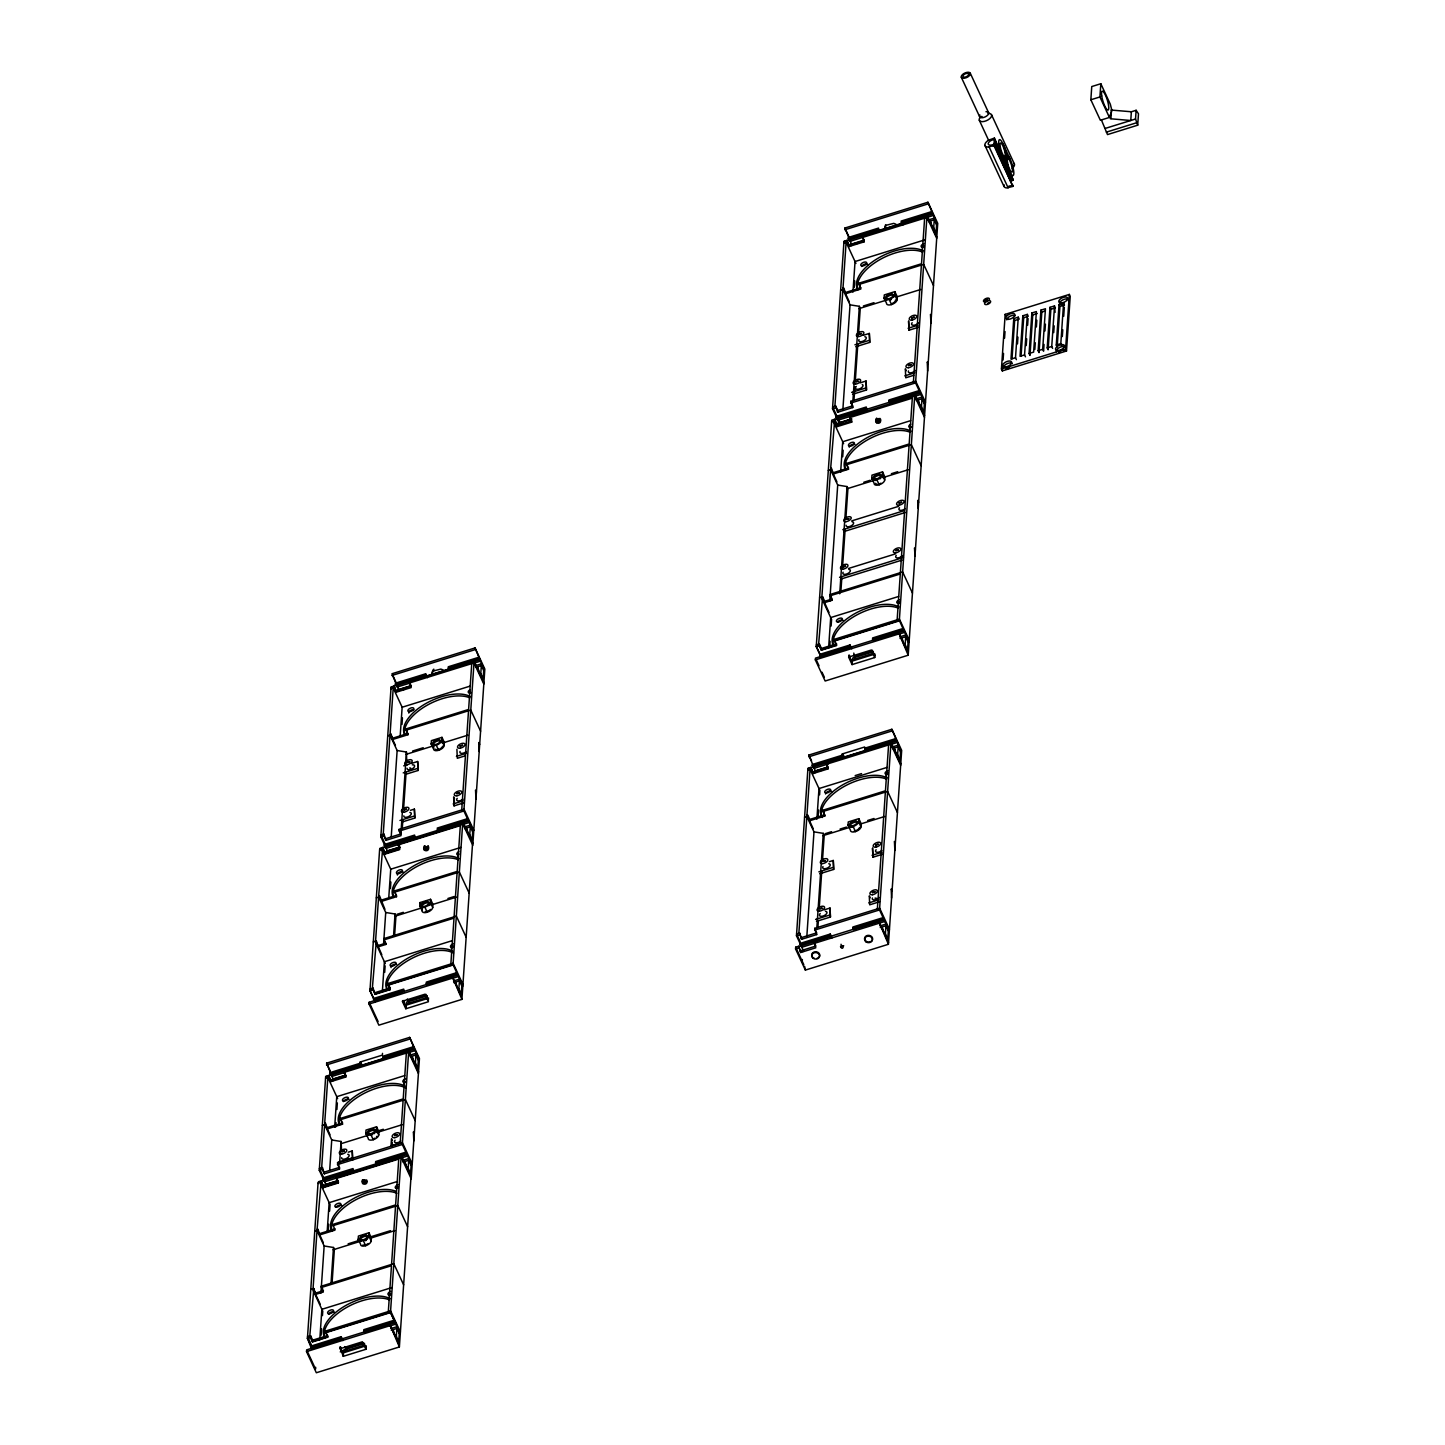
<?xml version="1.0" encoding="UTF-8"?>
<svg xmlns="http://www.w3.org/2000/svg" width="1445" height="1445" viewBox="0 0 1445 1445"><rect width="100%" height="100%" fill="white"/><g stroke="black" fill="none" stroke-linecap="round" stroke-linejoin="round"><path stroke-width="1.5" d="M425.029 845.957L426.763 847.601L428.244 846.156M410.922 1178.181L399.38 1346.957L316.329 1372.75L306.521 1351.617L306.647 1349.865L389.68 1324.053L398.603 1343.272L399.38 1331.82M311 1346.09L341.183 1336.697L342.971 1340.545L341.688 1339.298L311.506 1348.691L307.424 1338.395L318.063 1182.841L321.079 1181.902L323.463 1187.031L336.685 1182.931M318.37 1183.491L318.478 1181.721L321.512 1180.782L323.463 1187.031M326.407 1185.641L319.273 1170.269L325.685 1076.399L328.701 1075.459L330.67 1081.709L345.77 1077.031L343.802 1070.781L408.736 1050.605L418.544 1071.738M333.614 1080.318L326.588 1063.177L409.639 1037.384L419.447 1058.517L411.211 1178.813L401.114 1157.048L336.179 1177.223L338.184 1183.022L323.084 1187.718L321.079 1181.902M310.765 1289.482L313.8 1288.543L309.808 1335.939L312.535 1341.935L327.618 1337.257L327.744 1335.487L312.644 1340.183L312.535 1341.935M313.041 1288.777L317.015 1230.616L324.15 1245.987L320.935 1292.968M323.355 1242.736L317.105 1229.298L320.989 1183.238M330.056 1134.813L324.691 1123.289L327.834 1077.464L337.642 1098.597M311.108 1344.32L307.55 1336.643L310.567 1335.704L310.44 1337.456L307.424 1338.395M317.105 1229.298L317.774 1230.381L314.757 1231.321M321.386 1182.552L321.512 1180.782M324.746 1180.023L319.381 1168.499L322.416 1167.56L322.289 1169.33L319.273 1170.269M324.691 1123.289L325.36 1124.373L322.343 1125.312M330.67 1081.709L328.701 1075.459M322.741 1179.264L322.831 1177.946L353.032 1168.572L353.537 1171.172L323.337 1180.547L322.741 1179.264L352.941 1169.89M343.91 1072.714L331.826 1076.471L329.948 1073.96L330.038 1072.623L360.238 1063.249L360.744 1065.85M403.625 1284.822L393.817 1263.689L321.35 1286.195L323.337 1292.011L315.787 1294.359L313.8 1288.543M317.864 1229.063L319.851 1234.861L334.951 1230.165L332.964 1224.367L395.623 1204.895L398.748 1159.071L336.089 1178.542M323.084 1187.718L323.174 1186.381L338.274 1181.703L338.184 1183.022M324.493 1172.039L339.593 1167.361L339.467 1169.113L324.366 1173.81L322.416 1167.56M325.45 1123.054L327.437 1128.87L342.537 1124.174L340.55 1118.376L403.209 1098.904L406.352 1053.08M325.685 1186.11L325.811 1184.358L337.895 1180.601M332.892 1080.806L333.018 1079.036L345.084 1075.279M315.678 1367.295L315.552 1369.065L307.532 1351.779M329.677 1170.215L331.736 1139.979L324.601 1124.607L321.657 1167.795L324.366 1173.81M319.778 1339.858L321.856 1309.314L391.884 1287.567M327.22 1231.05L329.153 1202.674L397.068 1181.576M334.662 1127.226L336.757 1096.683L404.654 1075.586M338.22 1079.361L338.311 1078.042M321.115 1335.234L321.567 1328.696M322.452 1315.6L322.759 1311.229L312.951 1290.096M328.25 1230.779L328.701 1224.24M329.604 1211.145L330.056 1204.588L320.248 1183.473M335.71 1126.974L335.999 1122.602M336.902 1109.507L337.335 1102.968M327.618 1337.257L325.667 1331.008L390.584 1310.832L400.391 1331.965M336.486 1177.856L336.595 1176.104L401.529 1155.928L411.337 1177.061M339.467 1169.113L337.516 1162.882L402.433 1142.706L412.24 1163.839M342.537 1124.174L340.55 1118.376M345.77 1077.031L343.802 1070.781M331.031 1283.268L333.488 1247.487L324.15 1245.987M339.593 1163.08L341.074 1141.478L331.736 1139.979M332.079 1282.961L334.373 1249.401L333.488 1247.487M341.526 1149.877L341.074 1141.478M352.255 1150.943L352.652 1159.92L352.255 1150.943L348.263 1152.189M343.26 1356.331L343.495 1352.809L366.145 1345.765L365.91 1349.287L343.26 1356.331L339.9 1347.065L343.386 1354.561M340.406 1348.167L340.496 1346.83L342.194 1351.996M341.688 1339.298L341.183 1336.697M472.479 844.711L461.912 999.38L378.861 1025.173L369.053 1004.04L369.179 1002.27L452.213 976.477L461.136 995.695L461.912 984.226M404.221 991.722L403.715 989.121L373.533 998.495L375.303 1002.342L369.956 990.818L379.638 849.371L382.654 848.432L385.038 853.543L398.242 849.443M387.964 852.153L380.83 836.781L391.089 686.971L394.106 686.032L396.147 690.945L411.247 686.267L409.206 681.336L474.123 661.16L483.912 682.744M399.001 690.873L391.992 673.749L475.026 647.938L484.834 669.071L472.786 845.343L462.671 823.578L397.754 843.736L399.741 849.552L384.641 854.23L382.654 848.432M340.243 1351.906L346.421 1349.991L346.547 1348.221M372.34 988.362L376.332 940.966L373.298 941.905M375.574 941.201L378.59 897.128L385.725 912.499L383.611 943.35M382.564 849.75L378.68 895.81L381.426 901.391L396.526 896.695L394.521 890.897L457.18 871.425L460.323 825.601L397.664 845.054M370.083 989.048L373.099 988.127L372.973 989.879L369.956 990.818M384.912 909.266L379.421 895.575M383.07 847.312L382.943 849.064L379.927 850.003L380.053 848.251L383.07 847.312L385.038 853.543M385.418 844.639L380.956 835.029L383.973 834.09L383.846 835.842L380.83 836.781M471.738 663.634L468.613 709.459L405.955 728.93L407.942 734.728L392.841 739.425L390.096 733.843L393.221 688.019L402.143 707.237L400.211 735.595M409.206 681.336L411.157 687.585L396.056 692.263L394.106 686.032M384.316 845.795L384.406 844.476L414.607 835.084L415.112 837.703L384.912 847.077L384.316 845.795L414.516 836.42M409.296 683.286L397.212 687.025L395.352 684.515L395.442 683.196L425.625 673.803L427.413 677.651M358.215 1239.16L358.414 1236.071L368.981 1232.784L371.365 1237.913L371.148 1241.002A5.69 2.8 -24.9 0 1 365.657 1245.716A5.69 2.8 -24.9 0 1 360.582 1244.271L358.215 1239.16A5.69 2.8 -24.9 0 0 363.291 1240.605L365.657 1245.716M375.176 992.607L390.276 987.91L390.15 989.68L375.05 994.359L373.099 988.127M376.332 940.966L378.319 946.764L385.869 944.434L383.864 938.618L456.349 916.112L466.157 937.245M384.641 854.23L384.731 852.911L399.832 848.215L397.754 843.736M365.802 1133.151L366.018 1130.062L376.585 1126.793L378.951 1131.905L378.753 1134.993A5.69 2.8 -24.9 0 1 373.243 1139.726A5.69 2.8 -24.9 0 1 368.186 1138.281L365.802 1133.151A5.69 2.8 -24.9 0 0 370.877 1134.596L373.243 1139.726M473.815 830.351L464.008 809.236L399.073 829.394L401.042 835.643L385.941 840.34L383.973 834.09M392.841 739.425L390.854 733.608M396.056 692.263L396.183 690.511L411.283 685.815M387.26 852.64L387.368 850.87L399.452 847.131M391.252 836.474L397.14 750.533L390.005 735.18L383.214 834.325L385.941 840.34M382.455 990.114L384.388 961.738L452.303 940.641M388.777 897.562L390.728 869.204L381.805 849.985M403.607 689.933L403.697 688.597M384.695 972.377L385.129 965.838M390.421 888.567L390.873 882.028M401.999 724.433L402.433 717.876M371.148 1241.002L368.782 1235.872L368.981 1232.784M378.753 1134.993L376.368 1129.864L376.585 1126.793M382.51 1053.369L382.383 1055.121L359.733 1062.165L361.467 1065.904M394.539 1322.897L364.339 1332.272L363.743 1330.989L363.833 1329.671L394.033 1320.278L395.822 1324.126L389.789 1326.004M406.388 1154.754L376.188 1164.128L375.592 1162.864L375.682 1161.527L405.882 1152.153L407.671 1156L401.62 1157.878M383.395 1058.824L382.889 1056.223L413.089 1046.83L414.859 1050.678L408.827 1052.556M390.15 989.68L388.199 983.431L453.116 963.255L462.924 984.388M396.526 896.695L394.521 890.897M398.17 842.616L398.043 844.386L462.978 824.21L463.104 822.44L398.17 842.616L399.561 845.614M407.942 734.728L405.955 728.93M393.546 936.035L395.045 913.999L385.725 912.499M400.897 833.566L406.46 752.032L397.14 750.533M394.593 935.746L395.948 915.931L395.045 913.999M402.234 828.87L402.848 820.056M403.588 809.037L406.153 771.594M406.749 762.779L406.46 752.032M402.848 821.771L414.805 818.069L414.39 809.092L410.416 810.338M406.117 774.195L418.057 770.474L417.641 761.497L411.68 763.357M392.028 1145.957L392.281 1142.435M414.805 818.069L414.39 809.092M418.057 770.474L417.641 761.497M426.13 676.404L425.625 673.803M405.792 1008.755L402.306 1001.259L424.956 994.214L428.442 1001.71L405.792 1008.755L406.027 1005.214L428.677 998.188M409.079 1000.644L408.953 1002.415L407.364 999.001M388.326 1311.536L391.469 1265.712L321.26 1287.531M391.559 1264.393L395.533 1206.232M400.175 1143.41L403.119 1100.223M432.055 675.194A7.026 5.888 3.9 0 1 433.663 670.877L433.771 669.107M399.38 1346.957L389.68 1324.053M400.283 1333.735L390.475 1312.602L401.114 1157.048M401.529 1155.928L401.403 1157.698L338.582 1177.205M410.452 1175.128L411.229 1163.677L402.306 1144.476L408.736 1050.605M417.659 1069.824L418.436 1058.354L409.639 1037.384M419.772 905.672L419.989 902.583L430.556 899.314L432.94 904.426L432.723 907.514A5.69 2.8 -24.9 0 1 427.232 912.247A5.69 2.8 -24.9 0 1 422.157 910.802L419.772 905.672A5.69 2.8 -24.9 0 0 424.848 907.117L427.232 912.247M431.188 743.705L431.405 740.635L441.971 737.347L444.356 742.459L444.139 745.548A5.69 2.8 -24.9 0 1 438.648 750.28A5.69 2.8 -24.9 0 1 433.572 748.835L431.188 743.705A5.69 2.8 -24.9 0 0 436.264 745.15L438.648 750.28M393.257 1331.748L393.347 1330.43L395.045 1335.577M422.157 910.802L422.355 907.713M405.088 1163.604L405.178 1162.286L406.876 1167.452M412.295 1058.3L412.385 1056.963L414.083 1062.129M433.572 748.835L433.789 745.746L406.063 754.362M396.219 1338.142L397.014 1326.691L390.963 1328.569M408.068 1170.016L408.845 1158.565L402.812 1160.425M415.275 1064.694L416.052 1053.242L410.019 1055.121M432.723 907.514L430.339 902.384L430.556 899.314M444.139 745.548L441.773 740.436L441.971 737.347M457.072 975.303L426.871 984.695L426.275 983.413L426.365 982.094L456.566 972.702L458.354 976.549L452.321 978.428M439.027 831.905L437.257 828.057L467.439 818.683L469.228 822.512L463.195 824.391M448.781 669.378L448.275 666.777L478.476 657.385L480.264 661.232L474.231 663.111M464.008 802.788L454.055 805.876L453.64 796.899L454.543 798.814M465.272 755.807L457.306 758.282L456.909 749.305M454.055 805.876L454.416 800.584M450.858 963.959L454.001 918.135L383.774 939.936L385.869 944.434M454.091 916.816L457.09 872.744M461.732 809.941L468.523 710.777M461.912 999.38L452.213 976.477M462.671 823.578L453.007 965.025L388.073 985.183M472.009 841.658L472.804 830.207L463.881 810.988L474.123 661.16M483.045 680.378L483.822 668.927L475.026 647.938M455.789 984.171L455.879 982.835L457.577 988.001M466.663 830.134L466.753 828.816L468.451 833.982M477.699 668.854L477.789 667.536L479.469 672.684M458.751 990.566L459.546 979.114L453.495 980.992M469.643 836.529L470.42 825.077L464.387 826.955M480.661 675.248L481.456 663.797L475.405 665.675M815.847 772.19L808.839 755.067L891.872 729.273L901.68 750.407L888.422 944.289L805.371 970.083L795.563 948.95L795.689 947.197L798.706 946.258L800.674 952.508L815.775 947.812L813.806 941.562L878.741 921.404L888.549 942.537M803.601 951.099L796.466 935.746L807.936 768.288L810.952 767.349L812.903 773.599L828.003 768.903L828.13 767.132L813.029 771.829M851.9 245.162L844.891 228.039L927.925 202.246L937.733 223.361L908.201 655.217L825.149 681.01L815.341 659.877L815.468 658.125L898.501 632.332L907.424 651.532L908.219 640.081M820.706 656.265L816.244 646.656L831.742 420.17L834.758 419.231L836.836 423.71L836.637 426.799L851.737 422.103L849.732 416.304L914.667 396.129L924.475 417.262M839.653 424.071L832.519 408.7L843.988 241.261L847.005 240.322L849.046 245.235L864.146 240.556L862.105 235.625L927.022 215.45L936.793 237.034M798.868 933.271L806.852 816.497L813.987 831.868L806.762 937.408M813.174 828.617L806.942 815.179L810.067 769.336L819.875 790.469L819.586 794.84M819.586 597.742L822.62 596.803L818.629 644.199L821.356 650.214L836.456 645.518L836.565 643.747L821.464 648.444L821.356 650.214M821.862 597.038L830.568 469.697L837.703 485.068L829.755 601.246M834.758 419.231L830.658 468.379L833.404 473.942L848.504 469.246L846.517 463.448L909.176 443.976L912.319 398.152L849.642 417.623L851.737 422.103M834.903 406.244L842.905 289.47L850.039 304.841L842.814 410.38M849.226 301.59L842.995 288.151L846.12 242.308L855.928 263.442M800.674 952.508L798.706 946.258M889.452 929.316L879.644 908.183L814.709 928.34L816.678 934.59L801.578 939.286L799.609 933.036L796.592 933.976M806.942 815.179L807.611 816.262L804.576 817.202M812.903 773.599L810.952 767.349M816.371 644.904L819.387 643.964L819.261 645.716L816.244 646.656M833.404 473.942L831.417 468.144M837.63 412.258L837.739 410.488L852.839 405.792L852.731 407.562L837.63 412.258L835.662 406.009L832.645 406.948M924.637 217.924L921.513 263.749L858.836 283.22L860.841 289.018L845.74 293.714L842.995 288.151M848.956 246.553L849.082 244.801L864.182 240.105L864.056 241.875L848.956 246.553L847.005 240.322M883.581 920.23L853.399 929.605L852.893 927.004L883.094 917.629L884.864 921.458L801.831 947.27L799.952 944.741L800.042 943.422L830.243 934.048L832.031 937.877M828.148 763.971L814.059 768.361L812.18 765.832L812.271 764.513L842.471 755.139L842.977 757.74M850.021 644.958L850.509 647.577L820.327 656.951L819.73 655.669L819.821 654.35L850.021 644.958L851.791 648.805M836.005 417.713L836.095 416.395L866.296 407.002L866.801 409.603L836.601 418.996L836.005 417.713L866.205 408.339M848.233 238.804L848.323 237.486L878.524 228.093L879.03 230.694L848.829 240.087L848.233 238.804L878.434 229.43M801.578 939.286L799.609 933.036M809.778 819.423L809.688 820.742L824.788 816.046L824.878 814.727L809.778 819.423L807.701 814.944M824.698 601.301L824.607 602.619L832.157 600.271L832.248 598.952L824.698 601.301L822.62 596.803M845.74 293.714L843.736 287.916M802.228 961.286L802.354 959.516M802.896 951.587L803.023 949.817M815.124 772.678L815.251 770.908L827.335 767.169M838.949 424.559L839.057 422.789L851.141 419.032M851.177 245.65L851.304 243.88M805.371 970.083L804.612 966.398M816.895 819.098L818.99 788.555L886.887 767.458M828.599 648.137L830.694 617.575L898.591 596.478M840.629 472.298L842.706 441.755L910.621 420.658M852.947 292.071L855.043 261.527L925.071 239.78M820.453 771.251L820.543 769.932M856.506 244.223L856.596 242.886M818.087 816.66L818.538 810.121M829.791 645.68L830.08 641.327M831.128 626.046L831.579 619.508L821.771 598.374M842.706 456.764L843.158 450.226M854.284 287.447L854.736 280.908M816.678 934.59L814.709 928.34M824.788 816.046L822.801 810.248L885.46 790.776L888.585 744.952M828.003 768.903L826.052 762.653L890.969 742.495L900.777 763.628M836.456 645.518L834.487 639.268L899.422 619.11L909.23 640.243M848.504 469.246L846.517 463.448M849.642 417.623L849.859 414.534L914.793 394.359L924.601 415.492M852.731 407.562L850.762 401.313L915.696 381.155L925.504 402.27M862.105 235.625L864.056 241.875M816.858 927.672L823.307 833.368L813.987 831.868M839.708 593.805L847.041 486.568L837.703 485.068M852.911 400.644L859.36 306.322L850.039 304.841M817.906 927.347L818.376 920.609M819.297 907.135L821.753 871.209M822.512 859.992L824.21 835.282L823.307 833.368M840.9 591.258L841.821 577.856M842.579 566.675L845.18 528.689M845.939 517.527L847.926 488.482L847.041 486.568M853.959 400.319L854.88 386.845M855.35 380.107L857.806 344.181M858.42 335.204L860.263 308.255L859.36 306.322M816.497 921.35L830.441 917.015L830.026 908.038L824.065 909.898M819.767 873.755L833.693 869.42L833.277 860.461L829.304 861.69M852.55 394.322L866.494 389.987L866.079 381.01L860.1 382.871M855.819 346.728L869.745 342.393L869.33 333.416L863.369 335.276M830.441 917.015L830.026 908.038M833.693 869.42L833.277 860.461M866.494 389.987L866.079 381.01M869.745 342.393L869.33 333.416M800.548 946.023L830.749 936.649L830.243 934.048M849.226 656.427L849.317 655.109L851.015 660.275M852.08 664.592L852.315 661.069L874.966 654.025L874.731 657.547L852.08 664.592L848.612 657.096L871.245 650.069L874.731 657.547M848.034 825.041L848.251 821.952L858.818 818.665L861.202 823.794L860.985 826.883A5.69 2.8 -24.9 0 1 855.494 831.597A5.69 2.8 -24.9 0 1 850.419 830.153L848.034 825.041A5.69 2.8 -24.9 0 0 853.11 826.486L855.494 831.597M871.768 478.241L871.967 475.152L882.552 471.865L884.918 476.994L884.701 480.065A5.69 2.8 -24.9 0 1 879.21 484.797A5.69 2.8 -24.9 0 1 874.135 483.353L871.768 478.241A5.69 2.8 -24.9 0 0 876.844 479.686L879.21 484.797M884.087 297.995L884.304 294.924L894.87 291.637L897.255 296.767L897.038 299.837A5.69 2.8 -24.9 0 1 891.547 304.57A5.69 2.8 -24.9 0 1 886.471 303.125L884.087 297.995A5.69 2.8 -24.9 0 0 889.163 299.44L891.547 304.57M860.985 826.883L858.601 821.753L858.818 818.665M884.701 480.065L882.335 474.953L882.552 471.865M897.038 299.837L894.654 294.726L894.87 291.637M865.627 750.696L865.121 748.095L895.322 738.72L897.11 742.549L891.059 744.428M903.36 631.158L873.159 640.532L872.563 639.25L872.654 637.931L902.854 628.557L904.642 632.386L898.609 634.265M919.634 393.203L889.434 402.577L888.856 401.295L888.946 399.976L919.128 390.602L920.917 394.431L914.884 396.309M902.962 224.914L901.174 221.067L931.375 211.692L933.163 215.522L850.112 241.315L848.829 240.087M879.644 901.734L869.691 904.823L869.294 895.846L870.179 897.779M872.943 857.228L872.545 848.251L872.943 857.228L882.895 854.139M913.71 375.321L905.744 377.795L905.329 368.818L906.232 370.733M908.995 330.201L908.598 321.224L908.995 330.201L918.948 327.112M877.368 908.887L885.37 792.113M897.146 619.815L900.289 573.972L830.08 595.792L832.157 600.271M900.38 572.654L909.086 445.313M913.421 381.841L921.404 265.067M878.741 921.404L888.422 944.289M887.645 940.605L888.44 929.153L879.517 909.935L890.969 742.495M899.892 761.696L900.668 750.244L891.872 729.273M908.201 655.217L898.501 632.332M914.793 394.359L899.296 620.862L834.361 641.038M923.698 413.577L924.493 402.125L915.57 382.907L927.022 215.45M935.945 234.668L936.721 223.216L927.925 202.246M882.299 929.081L882.389 927.762L884.087 932.928M894.545 750.172L894.636 748.853L896.315 754.019M902.077 640.009L902.168 638.69L903.866 643.856M918.352 402.053L918.442 400.735L920.14 405.9M930.598 223.144L930.688 221.826L932.368 226.991M885.279 935.493L886.056 924.023L880.023 925.902M897.508 756.584L898.302 745.114L892.251 746.993M905.04 646.403L905.834 634.951L899.783 636.83M921.332 408.447L922.109 396.996L916.076 398.874M933.56 229.538L934.355 218.087L928.304 219.965M993.925 145.53L994.431 138.07L988.38 140.255A7.369 3.631 -24.9 0 0 987.928 147.083L993.925 145.53L1012.891 186.387L1006.876 187.94A7.369 3.631 -24.9 0 1 1004.04 184.689M995.009 140.671L994.666 145.692L993.293 146.108M1012.891 186.387L993.997 144.283L992.643 144.717A4.588 2.258 -24.9 0 1 988.199 143.669A4.588 2.258 -24.9 0 1 992.986 139.75L994.341 139.262L1013.306 180.119L1011.952 180.607A4.588 2.258 -24.9 0 0 1010.543 181.095M1013.306 180.119L994.431 138.07M1001.439 368.999L1005.178 314.36L1069.336 294.419L1070.239 296.351L1066.5 350.99L1002.324 370.913L1001.439 368.999L1065.597 349.058L1069.336 294.419M1002.324 370.913L1002.631 366.542M1003.083 359.986L1003.516 353.429M1004.564 338.13L1005.016 331.573M1013.758 318.586L1010.976 359.137L1015.51 357.728L1018.273 317.177L1013.758 318.586L1014.643 320.519L1012.024 358.793M1017.479 343.874L1017.93 337.118M1022.807 315.787L1020.044 356.319L1024.559 354.91L1027.341 314.378L1022.807 315.787L1023.692 317.701L1021.073 355.994M1026.221 345.572L1026.691 338.816M1027.612 325.306L1028.081 318.55M1029.093 353.501L1031.874 312.969L1036.39 311.56L1033.627 352.092L1029.093 353.501L1029.996 355.434L1032.76 314.884L1031.874 312.969M1034.819 349.509L1035.288 342.754M1036.372 326.985L1036.824 320.23M1040.924 310.151L1041.827 312.066L1039.045 352.616L1038.16 350.683L1040.924 310.151L1045.457 308.742L1042.676 349.293L1043.579 351.207L1044.031 344.452M1044.97 330.941L1045.421 324.186M1049.991 307.333L1050.876 309.248L1048.113 349.798L1047.21 347.884L1049.991 307.333L1054.525 305.925L1055.103 312.355M1052.628 348.389L1051.743 346.475L1054.525 305.925M1053.712 332.621L1054.182 325.866M1056.277 345.066L1059.041 304.516L1063.574 303.107L1064.459 305.039L1059.944 306.448L1057.162 346.981L1056.277 345.066L1060.811 343.657L1063.574 303.107M1062.31 336.559L1062.779 329.803M1063.701 316.292L1064.315 307.279M1111.115 118.526L1109.579 115.203L1109.417 117.442L1100.368 120.26L1090.849 99.777L1091.752 86.555L1100.819 83.738L1110.32 104.239L1111.729 109.802L1110.374 118.761L1130.767 120.495L1131.363 111.771L1136.131 110.29L1138.479 113.83L1137.703 125.191L1107.502 134.584L1101.325 119.754M1109.417 117.442L1099.916 96.959L1100.819 83.738M1110.519 116.593L1111.729 109.802M1137.703 125.191L1135.535 119.014L1136.131 110.29M841.026 944.271L841.568 946.403L843.736 945.807M988.94 302.601L987.621 303.468M1090.849 99.777L1099.916 96.959M1105.335 128.388L1135.535 119.014M1106.364 132.145L1136.565 122.771M844.765 229.791L927.816 203.998M1012.963 185.141L1011.608 185.556A4.588 2.258 -24.9 0 1 1008.953 186.008M901.084 222.386L931.284 213.011M903.685 223.036L931.88 214.293M843.952 241.694L846.969 240.755M862.069 236.059L926.986 215.901M843.862 243.013L846.878 242.074M928.557 221.609L934.229 219.857L936.613 224.968M840.629 290.174L843.645 289.235M858.745 284.539L923.68 264.363L933.488 285.496M845.831 292.396L860.931 287.7M863.406 305.979L874.026 302.673M858.962 308.652L886.634 300.054M897.291 296.749L920.718 289.47M854.916 344.795L868.86 340.478M908.11 328.286L918.063 325.179M1014.643 320.519L1019.177 319.11L1018.273 317.177M1023.692 317.701L1028.226 316.292L1027.341 314.378M1032.76 314.884L1037.293 313.475M1041.827 312.066L1044.843 311.127M1050.876 309.248L1055.41 307.857M851.665 392.39L865.591 388.073M904.859 375.863L914.811 372.774M832.519 408.7L835.553 407.761M850.635 403.083L915.57 382.907M1038.16 350.683L1042.676 349.293M1047.21 347.884L1051.743 346.475M888.856 401.295L919.038 391.92M831.616 421.922L834.632 420.983L836.727 425.462L851.827 420.784M849.949 416.485L837.883 420.224L836.601 418.996M836.836 423.71L851.936 419.014M916.329 400.518L921.982 398.766L924.366 403.877M828.31 470.402L831.327 469.462M846.427 464.766L911.343 444.608L921.151 465.742M833.494 472.623L848.594 467.927M863.803 482.251L870.179 480.282M891.402 473.689L897.76 471.702M846.625 488.88L874.315 480.282M882.823 477.645L908.381 469.697M851.755 520.886L898.609 506.346M842.814 529.701L904.57 510.518M843.699 531.634L905.455 512.451M391.866 675.501L474.917 649.708M433.663 670.877L440.815 669.107A7.026 5.888 3.9 0 1 444.608 671.293M395.352 684.515L425.534 675.14M448.185 668.096L478.385 658.721M391.053 687.405L394.07 686.465M395.93 685.797L478.981 660.004M390.963 688.723L393.979 687.784M409.079 683.106L474.014 662.93L483.822 684.063M398.405 689.59L410.488 685.833M475.676 667.319L481.329 665.567L483.714 670.679M402.143 707.237L470.04 686.14M848.504 568.481L895.34 553.923M839.563 577.296L903.432 557.463M840.448 579.21L902.204 560.046M387.73 735.884L390.764 734.945M405.864 730.249L470.781 710.073L480.589 731.206M392.932 738.106L408.032 733.41M412.638 751.021L423.24 747.733M442.26 743.109L467.819 735.18M403.715 765.832L407.689 764.604M403.227 772.876L417.153 768.559M456.421 756.367L466.374 753.279M819.73 655.669L849.931 646.294M872.563 639.25L902.764 629.875M815.341 659.877L898.393 634.084M900.054 638.473L905.708 636.721L908.092 641.833M854.97 656.608L872.003 651.316M873.358 651.587L852.767 657.981L852.658 659.751L873.232 653.357M399.976 820.471L413.902 816.154M453.17 803.944L463.122 800.855M398.946 831.164L463.881 810.988M386.05 838.57L401.15 833.873L399.073 829.394M437.167 829.376L467.349 820.001M439.768 830.026L467.945 821.284M400.283 843.934L386.176 848.305L384.912 847.077M385.147 851.791L400.247 847.095M464.64 828.599L470.293 826.847L472.678 831.959M390.728 869.204L460.756 847.438M808.712 756.837L891.764 731.025M376.314 897.833L379.331 896.893M394.431 892.215L459.365 872.039L469.173 893.173M812.18 765.832L842.381 756.457M865.031 749.413L895.232 740.039M381.516 900.054L396.616 895.376M807.899 768.722L810.916 767.783L812.993 772.262L828.093 767.584L826.016 763.105M812.776 767.114L895.828 741.321M807.809 770.04L810.826 769.101M825.926 764.423L890.861 744.247L900.668 765.38M892.522 748.636L898.176 746.884L900.56 751.996M396.978 914.306L403.336 912.337M447.896 898.483L454.272 896.514M394.648 916.329L420.188 908.381M430.845 905.076L456.403 897.146M855.169 775.586L861.563 773.599M378.409 945.445L385.959 943.097M822.711 811.566L887.627 791.408L897.435 812.542M825.239 833.675L831.597 831.688M840.087 829.051L846.463 827.082M867.668 820.489L874.044 818.502M822.909 835.68L850.599 827.082M861.238 823.776L884.665 816.497M375.086 993.925L390.186 989.229L388.109 984.749L453.026 964.592L462.815 986.158M373.442 999.832L403.625 990.439M426.275 983.413L456.475 974.038M376.043 1000.482L402.216 992.354M369.053 1004.04L452.104 978.247M453.766 982.636L459.42 980.866L461.804 985.996M818.863 871.841L832.808 867.506M872.058 855.314L882.01 852.225M408.682 1000.771L425.715 995.479M427.07 995.749L406.478 1002.144L406.352 1003.914L426.943 997.52M326.48 1064.947L409.513 1039.154M815.612 919.417L829.538 915.1M868.806 902.908L878.759 899.82M329.948 1073.96L360.148 1064.568M382.799 1057.541L412.999 1048.149M325.667 1076.85L328.683 1075.911L330.76 1080.39L345.861 1075.694L343.784 1071.215M330.544 1075.243L413.595 1049.431M325.577 1078.169L328.593 1077.229M343.693 1072.533L408.61 1052.375L418.418 1073.509M330.797 1079.957L345.897 1075.261M796.466 935.746L799.5 934.807M814.601 930.11L879.517 909.935M410.272 1056.765L415.943 1054.995L418.309 1060.124M801.704 937.516L816.786 932.82M799.952 944.741L830.153 935.367M852.803 928.322L883.003 918.948M795.563 948.95L798.597 948.01M800.783 950.738L815.883 946.041L813.806 941.562M880.276 927.545L885.929 925.793L888.314 930.905M340.46 1119.694L405.395 1099.519L415.203 1120.652M327.527 1127.534L342.628 1122.855M376.946 1131.236L383.322 1129.267M340.677 1143.808L368.349 1135.21M376.874 1132.555L402.414 1124.625M337.841 1162.322L351.767 1158.005M400.969 1142.706L391.017 1145.795L391.505 1138.75L392.39 1140.665M337.389 1164.634L402.306 1144.476M375.592 1162.864L405.792 1153.471M336.703 1178.036L324.619 1181.793L323.337 1180.547M323.59 1185.261L336.793 1181.161M403.065 1162.087L408.736 1160.317L411.102 1165.447M332.874 1225.685L397.79 1205.527L407.598 1226.66M319.941 1233.542L335.041 1228.846M348.137 1243.838L358.739 1240.532M371.473 1236.577L390.584 1230.652M333.072 1249.799L360.762 1241.201M371.401 1237.895L394.828 1230.616M315.877 1293.022L323.427 1290.692M325.54 1332.778L390.475 1312.602M310.91 1347.408L341.092 1338.016M363.743 1330.989L393.943 1321.615M306.521 1351.617L389.572 1325.824M391.234 1330.213L396.887 1328.461L399.272 1333.572M339.774 1348.835L362.424 1341.791L365.91 1349.287M346.15 1348.348L363.183 1343.055M364.537 1343.326L343.946 1349.72L343.838 1351.49L364.411 1345.096M876.158 898.104L874.984 898.176M410.669 768.072L409.639 767.981M1110.97 110.037L1131.363 111.771M991.523 114.769L1014.408 164.08M970.281 73.243A4.913 2.42 -24.9 0 1 964.357 78.229A4.913 2.42 -24.9 0 1 962.767 74.327A4.913 2.42 -24.9 0 1 970.281 73.243L988.597 112.692M994.557 143.127L1011.952 180.607M961.322 77.289L979.638 116.72M979.313 120.278L988.47 140.002M989.175 147.011L1008.14 187.868M984.966 145.457L1003.932 186.315M1059.041 304.516L1059.944 306.448M1065.597 349.058L1066.5 350.99M1060.811 343.657L1061.696 345.572M1024.559 354.91L1025.462 356.825M1005.178 314.36L1006.063 316.274M1015.51 357.728L1016.395 359.642M933.687 227.786L936.053 232.898M926.895 217.22L936.703 238.353M931.375 316.347L930.49 314.432L930.887 323.391M928.124 363.941L927.238 362.027L927.636 370.986M844.891 228.039L849.335 237.648M921.44 406.695L923.825 411.807M858.836 283.22L860.227 286.2M918.659 502.3L917.774 500.385L918.243 508.477M850.762 401.313L852.153 404.311M915.408 549.895L914.504 547.98L914.974 556.072M835.662 406.009L837.739 410.488M833.53 408.863L840.665 424.234M834.542 422.301L836.637 426.799M833.801 422.536L843.609 443.669M912.445 593.082L902.637 571.949L830.171 594.473L831.543 597.453M831.543 470.293L836.908 481.817M909.104 641.995L899.332 620.429L834.397 640.587L836.474 645.084L821.374 649.762L819.297 645.283L816.28 646.222L819.839 653.899M905.166 644.651L907.55 649.762M872.238 650.178L874.857 655.795M853.778 653.086L855.241 658.252L853.652 654.838M897.634 754.814L900.018 759.944M890.951 742.929L900.759 764.062M822.53 598.14L828.996 612.409M848.721 655.344L852.207 662.821M819.387 643.964L821.464 648.444M866.368 750.75L864.616 747.011L841.965 754.037L843.717 757.794M816.353 660.04L819.026 665.802M822.006 672.214L824.391 677.326M895.322 843.374L894.437 841.46L894.852 850.437M842.959 754.145L844.693 757.903M892.071 890.969L891.186 889.054L891.583 898.013M826.052 762.653L827.443 765.651M808.839 755.067L811.512 760.829M885.388 933.723L887.772 938.853M822.801 810.248L824.174 813.246M797.495 935.89L800.169 941.652M795.689 947.197L803.817 964.7M480.788 673.496L483.172 678.608M479.686 744.428L478.801 742.513L479.198 751.49M476.435 792.023L475.531 790.108L475.947 799.067M469.751 834.777L472.136 839.888M463.104 822.44L472.912 843.573M392.877 675.664L398.224 687.188M390.981 735.776L395.442 745.385M419.989 902.583L421.579 906.015M458.878 988.814L461.262 993.925M425.95 994.323L428.551 999.94M376.242 942.284L381.805 954.657M402.938 1000.572L405.919 1006.984M375.483 942.519L385.291 963.652M388.199 983.431L389.59 986.411M415.401 1062.942L417.768 1068.054M408.7 1051.057L418.508 1072.172M375.05 994.359L373.009 989.446L369.992 990.385L375.339 1001.909M369.179 1002.27L378.084 1021.489M414.3 1133.873L413.396 1131.959L413.812 1140.918M360.726 1062.274L362.46 1066.013M408.194 1168.246L410.561 1173.376M326.588 1063.177L330.164 1070.871M337.516 1162.882L338.889 1165.862M336.179 1177.223L338.563 1182.335M400.301 1333.301L390.493 1312.168L325.577 1332.326L327.654 1336.806L312.553 1341.502L310.476 1337.022L307.46 1337.962L311.018 1345.638M396.345 1336.39L398.73 1341.502M364.284 1343.778L366.037 1347.535M321.35 1286.195L322.723 1289.193M344.831 1346.577L346.421 1349.991M313.709 1289.861L315.787 1294.359M313.926 1290.71L320.176 1304.149M310.567 1335.704L312.644 1340.183M403.625 1000.536L404.726 1004.419M876.7 418.219L878.018 419.483L879.915 418.436A2.438 2.041 3.9 0 1 879.951 421.38A2.438 2.041 3.9 0 1 876.501 421.344A2.438 2.041 3.9 0 1 876.447 418.454M363.436 1179.788L364.772 1181.053L366.651 1179.987A2.438 2.041 3.9 0 1 364.682 1182.877C359.968 1178.957 370.552 1180.872 364.646 1182.805A2.438 2.041 3.9 0 1 362.514 1179.788M1013.722 163.267A6.701 3.305 -24.9 0 1 1012.204 168.306M985.996 111.698A4.913 2.42 -24.9 0 1 988.272 114.408A4.913 2.42 -24.9 0 1 982.221 117.713A4.913 2.42 -24.9 0 1 979.945 115.022M1012.873 165.236A4.913 2.42 -24.9 0 1 1012.331 166.735M988.001 113.432A6.701 3.305 -24.9 0 1 990.963 117.316A6.701 3.305 -24.9 0 1 982.275 121.651A6.701 3.305 -24.9 0 1 980.216 117.298M982.112 116.575A3.125 1.535 -24.9 0 1 981.643 116.395M368.782 1235.872A5.69 2.8 -24.9 0 1 363.291 1240.605M368.222 1243.549A4.064 2.005 -24.9 0 1 366.416 1244.578M365.44 1244.922A4.064 2.005 -24.9 0 1 362.912 1244.958M365.314 1240.695A4.064 2.005 -24.9 0 1 366.308 1240.352M367.662 1238.401A4.136 2.041 -24.9 0 1 367.174 1239.069M366.488 1239.72A4.136 2.041 -24.9 0 1 365.621 1240.298M360.546 1240.84A4.136 2.041 -24.9 0 1 362.55 1237.281A4.136 2.041 -24.9 0 1 367.626 1236.739M331.88 1230.381A38.979 19.255 -24.9 0 1 353.772 1200.885A38.979 19.255 -24.9 0 1 396.833 1193.263M336.107 1207.117A3.251 1.608 -24.9 0 1 339.485 1205.148A3.251 1.608 -24.9 0 1 341.761 1206.033M396.4 1188.494A3.251 1.608 -24.9 0 1 398.116 1187.031M397.718 1188.26A3.251 1.608 -24.9 0 1 395.226 1187.32A3.251 1.608 -24.9 0 1 397.989 1184.755M332.097 1230.905A38.979 19.255 -24.9 0 1 350.575 1200.325A38.979 19.255 -24.9 0 1 395.948 1191.348M324.583 1337.022A38.979 19.255 -24.9 0 1 346.475 1307.526A38.979 19.255 -24.9 0 1 389.536 1299.904M328.521 1314.264A3.251 1.608 -24.9 0 1 331.79 1311.879A3.251 1.608 -24.9 0 1 334.481 1312.674M388.868 1295.641A3.251 1.608 -24.9 0 1 390.818 1293.672M391.216 1294.666A3.251 1.608 -24.9 0 1 387.946 1294.178A3.251 1.608 -24.9 0 1 390.692 1291.397M324.8 1337.546A38.979 19.255 -24.9 0 1 344.434 1306.28A38.979 19.255 -24.9 0 1 390.096 1298.694M376.368 1129.864A5.69 2.8 -24.9 0 1 370.877 1134.596M376.982 1136.258A4.064 2.005 -24.9 0 1 376.495 1136.908M374.959 1138.118A4.064 2.005 -24.9 0 1 374.02 1138.588M374.779 1133.079A4.136 2.041 -24.9 0 1 374.074 1133.711M372.232 1134.777A4.136 2.041 -24.9 0 1 371.239 1135.12M368.656 1135.174A4.136 2.041 -24.9 0 1 369.703 1131.561A4.136 2.041 -24.9 0 1 375.212 1130.749M347.721 1154.266A4.064 2.005 -24.9 0 1 346.872 1158.24A4.064 2.005 -24.9 0 1 341.67 1157.698M400.825 1141.044A4.064 2.005 -24.9 0 1 395.858 1142.778A4.064 2.005 -24.9 0 1 395.081 1140.231M339.485 1124.373A38.979 19.255 -24.9 0 1 362.55 1094.226A38.979 19.255 -24.9 0 1 405.864 1087.977M343.404 1101.632A3.251 1.608 -24.9 0 1 345.897 1099.519A3.251 1.608 -24.9 0 1 348.931 1099.32M403.769 1082.991A3.251 1.608 -24.9 0 1 405.015 1081.474M405.304 1082.269A3.251 1.608 -24.9 0 1 402.83 1081.312A3.251 1.608 -24.9 0 1 405.593 1078.747M339.701 1124.896A38.979 19.255 -24.9 0 1 359.317 1093.63A38.979 19.255 -24.9 0 1 404.979 1086.062M430.339 902.384A5.69 2.8 -24.9 0 1 424.848 907.117M430.465 909.429A4.064 2.005 -24.9 0 1 425.191 911.632M421.85 906.9A4.136 2.041 -24.9 0 1 426.6 902.872A4.136 2.041 -24.9 0 1 428.75 905.6M428.641 847.366A2.438 2.041 3.9 0 1 426.239 849.407C421.525 845.469 432.127 847.384 426.203 849.335A2.438 2.041 3.9 0 1 423.782 847.33M424.089 846.318A2.438 2.041 3.9 0 1 424.469 845.903M427.901 845.921A2.438 2.041 3.9 0 1 428.551 846.842M393.455 896.893A38.979 19.255 -24.9 0 1 415.347 867.397A38.979 19.255 -24.9 0 1 458.408 859.793M397.411 875.038A3.251 1.608 -24.9 0 1 399.488 872.22A3.251 1.608 -24.9 0 1 403.227 872.148M457.704 855.982A3.251 1.608 -24.9 0 1 458.986 853.995M458.535 854.898A3.251 1.608 -24.9 0 1 456.801 853.832A3.251 1.608 -24.9 0 1 458.787 851.629M393.672 897.435A38.979 19.255 -24.9 0 1 413.288 866.151A38.979 19.255 -24.9 0 1 458.95 858.583M387.115 989.446A38.979 19.255 -24.9 0 1 410.181 959.281A38.979 19.255 -24.9 0 1 453.513 953.032M391.071 967.572A3.251 1.608 -24.9 0 1 392.787 964.953A3.251 1.608 -24.9 0 1 396.58 964.375M451.364 948.516A3.251 1.608 -24.9 0 1 453.351 946.096M452.953 947.324A3.251 1.608 -24.9 0 1 450.461 946.367A3.251 1.608 -24.9 0 1 453.224 943.82M386.7 988.777A38.979 19.255 -24.9 0 1 408.122 958.017A38.979 19.255 -24.9 0 1 452.628 951.117M441.773 740.436A5.69 2.8 -24.9 0 1 436.264 745.15M442.603 746.198A4.064 2.005 -24.9 0 1 440.364 748.673M439.406 749.142A4.064 2.005 -24.9 0 1 435.397 749.196M433.265 744.952A4.136 2.041 -24.9 0 1 436.516 741.357A4.136 2.041 -24.9 0 1 440.888 741.755M409.856 812.415A4.064 2.005 -24.9 0 1 409.007 816.389A4.064 2.005 -24.9 0 1 403.823 815.847M462.978 799.193A4.064 2.005 -24.9 0 1 457.993 800.927A4.064 2.005 -24.9 0 1 457.216 798.381M412.258 764.82A4.064 2.005 -24.9 0 1 414.426 766.735A4.064 2.005 -24.9 0 1 410.001 769.661A4.064 2.005 -24.9 0 1 407.075 768.252M466.229 751.599A4.064 2.005 -24.9 0 1 461.641 753.369A4.064 2.005 -24.9 0 1 460.052 751.436M432.326 674.201A7.026 5.888 3.9 0 1 432.452 671.13M432.777 670.408A7.026 5.888 3.9 0 1 433.229 669.739M404.871 734.945A38.979 19.255 -24.9 0 1 426.763 705.431A38.979 19.255 -24.9 0 1 469.824 697.827M408.827 713.071A3.251 1.608 -24.9 0 1 410.181 710.669A3.251 1.608 -24.9 0 1 413.83 709.694M469.39 693.04A3.251 1.608 -24.9 0 1 470.402 692.029M470.709 692.823A3.251 1.608 -24.9 0 1 468.234 692.101A3.251 1.608 -24.9 0 1 470.203 689.662M404.455 734.277A38.979 19.255 -24.9 0 1 425.878 703.516A38.979 19.255 -24.9 0 1 470.366 696.616M1009.513 367.879A4.877 2.402 -24.9 0 1 1006.045 368.89M1003.534 367.572A4.877 2.402 -24.9 0 1 1007.201 363.652A4.877 2.402 -24.9 0 1 1012.367 363.652M1059.745 303.956A4.877 2.402 -24.9 0 1 1064.315 299.26A4.877 2.402 -24.9 0 1 1068.505 301.21M1064.008 304.534A4.877 2.402 -24.9 0 1 1061.768 304.895M1064.224 350.142A4.877 2.402 -24.9 0 1 1063.321 350.882M1061.063 352.02A4.877 2.402 -24.9 0 1 1058.788 352.472M1056.566 351.695A4.877 2.402 -24.9 0 1 1059.582 347.45A4.877 2.402 -24.9 0 1 1065.236 347.288M1006.786 319.869A4.877 2.402 -24.9 0 1 1010.055 316.238A4.877 2.402 -24.9 0 1 1015.203 315.678M858.601 821.753A5.69 2.8 -24.9 0 1 853.11 826.486M859.45 827.515A4.064 2.005 -24.9 0 1 859.215 828.148M858.727 828.798A4.064 2.005 -24.9 0 1 854.302 830.983M853.471 827.01A4.136 2.041 -24.9 0 1 850.112 826.269M850.093 825.691A4.136 2.041 -24.9 0 1 853.869 822.494A4.136 2.041 -24.9 0 1 857.734 823.09M825.492 911.361A4.064 2.005 -24.9 0 1 826.197 914.143A4.064 2.005 -24.9 0 1 820.904 916.311A4.064 2.005 -24.9 0 1 820.2 913.529M879.246 897.508A4.064 2.005 -24.9 0 1 874.46 899.892A4.064 2.005 -24.9 0 1 872.437 897.977M828.762 863.767A4.064 2.005 -24.9 0 1 829.647 866.332A4.064 2.005 -24.9 0 1 824.716 868.734A4.064 2.005 -24.9 0 1 822.964 866.585M881.865 850.545A4.064 2.005 -24.9 0 1 876.88 852.279A4.064 2.005 -24.9 0 1 876.103 849.732M822.187 817.527A38.979 19.255 -24.9 0 1 842.453 787.435A38.979 19.255 -24.9 0 1 886.67 779.144M825.565 793.991A3.251 1.608 -24.9 0 1 828.924 791.119A3.251 1.608 -24.9 0 1 831.507 792.384M885.966 775.333A3.251 1.608 -24.9 0 1 887.952 772.912M888.35 773.906A3.251 1.608 -24.9 0 1 885.081 773.418A3.251 1.608 -24.9 0 1 887.826 770.637M821.934 816.786A38.979 19.255 -24.9 0 1 841.55 785.52A38.979 19.255 -24.9 0 1 887.212 777.934M814.366 958.342A4.064 3.414 3.9 0 1 812.505 953.014A4.064 3.414 3.9 0 1 819.062 953.285A4.064 3.414 3.9 0 1 816.877 958.45M989.247 300.614A3.251 1.608 -24.9 0 1 990.186 302.673A3.251 1.608 -24.9 0 1 986.014 304.606A3.251 1.608 -24.9 0 1 985.075 302.529M882.335 474.953A5.69 2.8 -24.9 0 1 876.844 479.686M880.926 483.19A4.064 2.005 -24.9 0 1 878.036 484.183M876.465 484.039A4.064 2.005 -24.9 0 1 875.688 483.28M880.727 478.151A4.136 2.041 -24.9 0 1 880.041 478.801M876.23 480.39A4.136 2.041 -24.9 0 1 874.55 477.591A4.136 2.041 -24.9 0 1 880.655 475.495M848.883 569.402A4.064 2.005 -24.9 0 1 849.786 571.967A4.064 2.005 -24.9 0 1 844.855 574.369A4.064 2.005 -24.9 0 1 843.103 572.22M902.637 555.548A4.064 2.005 -24.9 0 1 897.417 557.951A4.064 2.005 -24.9 0 1 896.243 555.386M852.153 521.808A4.064 2.005 -24.9 0 1 851.304 525.799A4.064 2.005 -24.9 0 1 846.102 525.258M905.256 508.604A4.064 2.005 -24.9 0 1 900.271 510.338A4.064 2.005 -24.9 0 1 899.494 507.791M845.433 469.462A38.979 19.255 -24.9 0 1 867.325 439.966A38.979 19.255 -24.9 0 1 910.386 432.344M849.281 447.191A3.251 1.608 -24.9 0 1 851.466 444.771A3.251 1.608 -24.9 0 1 854.898 444.392M909.682 428.533A3.251 1.608 -24.9 0 1 910.964 426.546M911.271 427.341A3.251 1.608 -24.9 0 1 908.797 426.618A3.251 1.608 -24.9 0 1 910.784 424.18M845.65 469.986A38.979 19.255 -24.9 0 1 865.284 438.72A38.979 19.255 -24.9 0 1 910.946 431.134M833.422 645.283A38.979 19.255 -24.9 0 1 855.295 615.787A38.979 19.255 -24.9 0 1 898.356 608.164M837.63 622.018A3.251 1.608 -24.9 0 1 840.611 620.14A3.251 1.608 -24.9 0 1 843.176 620.537M897.941 603.396A3.251 1.608 -24.9 0 1 899.639 601.933M899.242 603.161A3.251 1.608 -24.9 0 1 896.767 602.222A3.251 1.608 -24.9 0 1 899.531 599.657M832.988 644.633A38.979 19.255 -24.9 0 1 854.41 613.872A38.979 19.255 -24.9 0 1 898.916 606.954M894.654 294.726A5.69 2.8 -24.9 0 1 889.163 299.44M895.485 299.928A4.064 2.005 -24.9 0 1 894.094 302.384M893.245 302.962A4.064 2.005 -24.9 0 1 892.306 303.432M890.246 300A4.064 2.005 -24.9 0 1 891.204 299.53M893.805 296.622A4.136 2.041 -24.9 0 1 893.552 297.255M890.535 299.639A4.136 2.041 -24.9 0 1 889.524 299.982M886.435 299.693A4.136 2.041 -24.9 0 1 888.91 295.882A4.136 2.041 -24.9 0 1 893.787 296.044M862.25 384.496A4.064 2.005 -24.9 0 1 861.798 387.531A4.064 2.005 -24.9 0 1 856.704 389.247A4.064 2.005 -24.9 0 1 856.253 386.483M915.299 370.48A4.064 2.005 -24.9 0 1 910.513 372.864A4.064 2.005 -24.9 0 1 908.49 370.95M864.814 336.739A4.064 2.005 -24.9 0 1 865.699 339.304A4.064 2.005 -24.9 0 1 860.768 341.706A4.064 2.005 -24.9 0 1 859.016 339.557M918.55 322.885A4.064 2.005 -24.9 0 1 913.33 325.288A4.064 2.005 -24.9 0 1 912.156 322.705M885.478 229.249A7.026 5.888 3.9 0 1 885.062 227.732M885.044 226.937A7.026 5.888 3.9 0 1 885.677 224.697M884.918 228.707A7.026 5.888 3.9 0 1 886.544 225.167L893.714 223.397A7.026 5.888 3.9 0 1 898.013 226.251M857.77 289.235A38.979 19.255 -24.9 0 1 879.662 259.739A38.979 19.255 -24.9 0 1 922.723 252.116M861.69 266.476A3.251 1.608 -24.9 0 1 865.356 264.001A3.251 1.608 -24.9 0 1 867.56 265.356M922.054 247.854A3.251 1.608 -24.9 0 1 924.005 245.885M924.385 246.86A3.251 1.608 -24.9 0 1 921.115 246.391A3.251 1.608 -24.9 0 1 923.879 243.609M857.987 289.759A38.979 19.255 -24.9 0 1 877.603 258.492A38.979 19.255 -24.9 0 1 923.265 250.906M840.557 946.656C843.085 951.876 844.982 942.664 840.557 946.656M876.609 419.628C879.138 424.83 881.035 415.636 876.609 419.628M394.629 1135.481L397.176 1134.704L394.629 1135.481M460.016 746.035L462.563 745.277L460.016 746.035M456.764 793.63L459.311 792.853L456.764 793.63M911.723 317.954L914.251 317.177L911.723 317.954M908.453 365.549L911 364.772L908.453 365.549M899.061 503.041L901.59 502.264L899.061 503.041M895.792 550.635L898.338 549.859L895.792 550.635M875.67 844.982L878.199 844.223L875.67 844.982M872.401 892.577L874.947 891.8L872.401 892.577M984.984 300.307C987.567 302.962 988.85 296.388 984.984 300.307M407.255 762.292L409.712 761.641L407.255 762.292M403.986 809.886L406.46 809.236L403.986 809.886M341.851 1151.737L344.325 1151.087L341.851 1151.737M858.944 334.21L861.401 333.56L858.944 334.21M855.693 381.805L858.149 381.155L855.693 381.805M846.282 519.279L848.739 518.647L846.282 519.279M843.031 566.873L845.488 566.223L843.031 566.873M822.891 861.238L825.348 860.786L823.054 861.021M819.64 908.833L822.097 908.183L819.64 908.833M964.285 74.363L963.707 74.833A3.125 1.535 -24.9 0 0 964.881 77.145A3.125 1.535 -24.9 0 0 968.692 74.11A3.125 1.535 -24.9 0 0 964.285 74.363M1010.236 159.492L1006.424 155.301L1003.119 144.157L1010.236 159.492M1006.117 159.871L1002.27 155.626L1009.459 171.124L1006.117 159.871A10.711 2.438 72.7 0 1 1010.687 160.449A10.711 2.438 72.7 0 1 1012.8 175.586A10.711 2.438 72.7 0 1 1006.117 159.962M998.928 144.464A10.711 2.438 72.7 0 0 1005.612 160.088A10.711 2.438 72.7 0 0 1003.48 144.952A10.711 2.438 72.7 0 0 998.928 144.464M1007.454 162.328A7.153 1.626 72.7 0 0 1011.988 172.154A7.153 1.626 72.7 0 0 1010.163 161.515A7.153 1.626 72.7 0 0 1007.454 162.328M1000.265 146.83A7.153 1.626 72.7 0 0 1004.781 156.656A7.153 1.626 72.7 0 0 1002.956 146.017A7.153 1.626 72.7 0 0 1000.265 146.83M362.081 1240.027A4.136 2.041 -24.9 0 0 367.301 1235.927A4.136 2.041 -24.9 0 0 361.105 1236.595A4.136 2.041 -24.9 0 0 362.081 1240.027M362.858 1183.581A2.438 2.041 3.9 0 0 366.904 1182.696A2.438 2.041 3.9 0 0 363.887 1180.168A2.438 2.041 3.9 0 0 362.858 1183.581M336.396 1207.153A3.251 1.608 -24.9 0 0 340.875 1204.118A3.251 1.608 -24.9 0 0 336.306 1204.191A3.251 1.608 -24.9 0 0 336.396 1207.153M329.099 1313.776A3.251 1.608 -24.9 0 0 333.578 1310.741A3.251 1.608 -24.9 0 0 329.008 1310.832A3.251 1.608 -24.9 0 0 329.099 1313.776M369.667 1134.036A4.136 2.041 -24.9 0 0 374.905 1129.918A4.136 2.041 -24.9 0 0 368.692 1130.586A4.136 2.041 -24.9 0 0 369.667 1134.036M394.774 1137.63A4.064 2.005 -24.9 0 0 399.579 1133.494A4.064 2.005 -24.9 0 0 393.329 1134.469A4.064 2.005 -24.9 0 0 394.774 1137.63M341.598 1154.085A4.064 2.005 -24.9 0 0 346.782 1150.075A4.064 2.005 -24.9 0 0 340.749 1150.672A4.064 2.005 -24.9 0 0 341.598 1154.085M343.982 1101.144A3.251 1.608 -24.9 0 0 348.462 1098.11A3.251 1.608 -24.9 0 0 343.892 1098.182A3.251 1.608 -24.9 0 0 343.982 1101.144M423.638 906.557A4.136 2.041 -24.9 0 0 428.876 902.439A4.136 2.041 -24.9 0 0 422.662 903.107A4.136 2.041 -24.9 0 0 423.638 906.557M424.415 850.112A2.438 2.041 3.9 0 0 428.479 849.226A2.438 2.041 3.9 0 0 425.462 846.698A2.438 2.041 3.9 0 0 424.415 850.112M397.953 873.665A3.251 1.608 -24.9 0 0 402.451 870.631A3.251 1.608 -24.9 0 0 397.863 870.703A3.251 1.608 -24.9 0 0 397.953 873.665M391.631 966.199A3.251 1.608 -24.9 0 0 396.111 963.165A3.251 1.608 -24.9 0 0 391.541 963.255A3.251 1.608 -24.9 0 0 391.631 966.199M435.053 744.59A4.136 2.041 -24.9 0 0 440.291 740.472A4.136 2.041 -24.9 0 0 434.096 741.14A4.136 2.041 -24.9 0 0 435.053 744.59M456.909 795.78A4.064 2.005 -24.9 0 0 461.714 791.643A4.064 2.005 -24.9 0 0 455.464 792.619A4.064 2.005 -24.9 0 0 456.909 795.78M403.733 812.235A4.064 2.005 -24.9 0 0 408.935 808.225A4.064 2.005 -24.9 0 0 402.884 808.821A4.064 2.005 -24.9 0 0 403.733 812.235M460.16 748.185A4.064 2.005 -24.9 0 0 464.965 744.049A4.064 2.005 -24.9 0 0 458.715 745.024A4.064 2.005 -24.9 0 0 460.16 748.185M407.002 764.64A4.064 2.005 -24.9 0 0 412.186 760.63A4.064 2.005 -24.9 0 0 406.135 761.226A4.064 2.005 -24.9 0 0 407.002 764.64M409.387 711.699A3.251 1.608 -24.9 0 0 413.866 708.664A3.251 1.608 -24.9 0 0 409.278 708.754A3.251 1.608 -24.9 0 0 409.387 711.699M1057.884 350.557A4.877 2.402 -24.9 0 0 1064.55 345.969A4.877 2.402 -24.9 0 0 1057.614 346.168A4.877 2.402 -24.9 0 0 1057.884 350.557M1060.883 302.962A4.877 2.402 -24.9 0 0 1067.801 298.555A4.877 2.402 -24.9 0 0 1061.136 298.411A4.877 2.402 -24.9 0 0 1060.883 302.962M1005.16 366.976A4.877 2.402 -24.9 0 0 1011.699 362.316A4.877 2.402 -24.9 0 0 1004.672 362.659A4.877 2.402 -24.9 0 0 1005.16 366.976M1008.231 319.381A4.877 2.402 -24.9 0 0 1014.95 314.829A4.877 2.402 -24.9 0 0 1008.086 314.956A4.877 2.402 -24.9 0 0 1008.231 319.381M851.9 825.908A4.136 2.041 -24.9 0 0 857.138 821.808A4.136 2.041 -24.9 0 0 850.924 822.476A4.136 2.041 -24.9 0 0 851.9 825.908M872.545 894.726A4.064 2.005 -24.9 0 0 877.35 890.59A4.064 2.005 -24.9 0 0 871.1 891.565A4.064 2.005 -24.9 0 0 872.545 894.726M819.387 911.181A4.064 2.005 -24.9 0 0 824.571 907.171A4.064 2.005 -24.9 0 0 818.52 907.767A4.064 2.005 -24.9 0 0 819.387 911.181M875.796 847.131A4.064 2.005 -24.9 0 0 880.619 842.995A4.064 2.005 -24.9 0 0 874.369 843.97A4.064 2.005 -24.9 0 0 875.796 847.131M822.638 863.586A4.064 2.005 -24.9 0 0 827.822 859.594A4.064 2.005 -24.9 0 0 821.771 860.172A4.064 2.005 -24.9 0 0 822.638 863.586M826.215 793.016A3.251 1.608 -24.9 0 0 830.712 790A3.251 1.608 -24.9 0 0 826.125 790.072A3.251 1.608 -24.9 0 0 826.215 793.016M865.88 941.237A4.064 3.414 3.9 0 0 872.545 939.503A4.064 3.414 3.9 0 0 867.289 935.475A4.064 3.414 3.9 0 0 865.88 941.237M813.138 958.252A3.901 3.269 3.9 0 0 819.514 956.5A3.901 3.269 3.9 0 0 814.384 952.707A3.901 3.269 3.9 0 0 813.138 958.252M865.934 941.797A3.901 3.269 3.9 0 0 872.346 940.135A3.901 3.269 3.9 0 0 867.289 936.27A3.901 3.269 3.9 0 0 865.934 941.797M985.544 301.987A3.251 1.608 -24.9 0 0 989.391 298.682A3.251 1.608 -24.9 0 0 984.406 299.458A3.251 1.608 -24.9 0 0 985.544 301.987M1101.704 95.912A9.898 2.258 72.7 0 0 1107.918 110.073A9.898 2.258 72.7 0 0 1105.75 95.803A9.898 2.258 72.7 0 0 1101.704 95.912M875.634 479.108A4.136 2.041 -24.9 0 0 880.854 475.008A4.136 2.041 -24.9 0 0 874.659 475.676A4.136 2.041 -24.9 0 0 875.634 479.108M895.936 552.767A4.064 2.005 -24.9 0 0 900.741 548.63A4.064 2.005 -24.9 0 0 894.491 549.606A4.064 2.005 -24.9 0 0 895.936 552.767M842.778 569.222A4.064 2.005 -24.9 0 0 847.962 565.23A4.064 2.005 -24.9 0 0 841.911 565.808A4.064 2.005 -24.9 0 0 842.778 569.222M899.187 505.172A4.064 2.005 -24.9 0 0 904.01 501.054A4.064 2.005 -24.9 0 0 897.76 502.011A4.064 2.005 -24.9 0 0 899.187 505.172M846.029 521.645A4.064 2.005 -24.9 0 0 851.213 517.635A4.064 2.005 -24.9 0 0 845.162 518.231A4.064 2.005 -24.9 0 0 846.029 521.645M876.411 422.662A2.438 2.041 3.9 0 0 880.475 421.777A2.438 2.041 3.9 0 0 877.44 419.249A2.438 2.041 3.9 0 0 876.411 422.662M849.949 446.216A3.251 1.608 -24.9 0 0 854.428 443.182A3.251 1.608 -24.9 0 0 849.859 443.272A3.251 1.608 -24.9 0 0 849.949 446.216M837.919 622.054A3.251 1.608 -24.9 0 0 842.399 619.02A3.251 1.608 -24.9 0 0 837.829 619.092A3.251 1.608 -24.9 0 0 837.919 622.054M887.952 298.88A4.136 2.041 -24.9 0 0 893.191 294.78A4.136 2.041 -24.9 0 0 886.977 295.43A4.136 2.041 -24.9 0 0 887.952 298.88M908.598 367.698A4.064 2.005 -24.9 0 0 913.403 363.562A4.064 2.005 -24.9 0 0 907.153 364.537A4.064 2.005 -24.9 0 0 908.598 367.698M855.44 384.153A4.064 2.005 -24.9 0 0 860.624 380.143A4.064 2.005 -24.9 0 0 854.573 380.739A4.064 2.005 -24.9 0 0 855.44 384.153M911.849 320.104A4.064 2.005 -24.9 0 0 916.654 315.967A4.064 2.005 -24.9 0 0 910.422 316.943A4.064 2.005 -24.9 0 0 911.849 320.104M858.691 336.559A4.064 2.005 -24.9 0 0 863.875 332.549A4.064 2.005 -24.9 0 0 857.824 333.145A4.064 2.005 -24.9 0 0 858.691 336.559M862.268 265.988A3.251 1.608 -24.9 0 0 866.765 262.954A3.251 1.608 -24.9 0 0 862.177 263.044A3.251 1.608 -24.9 0 0 862.268 265.988"/></g></svg>
